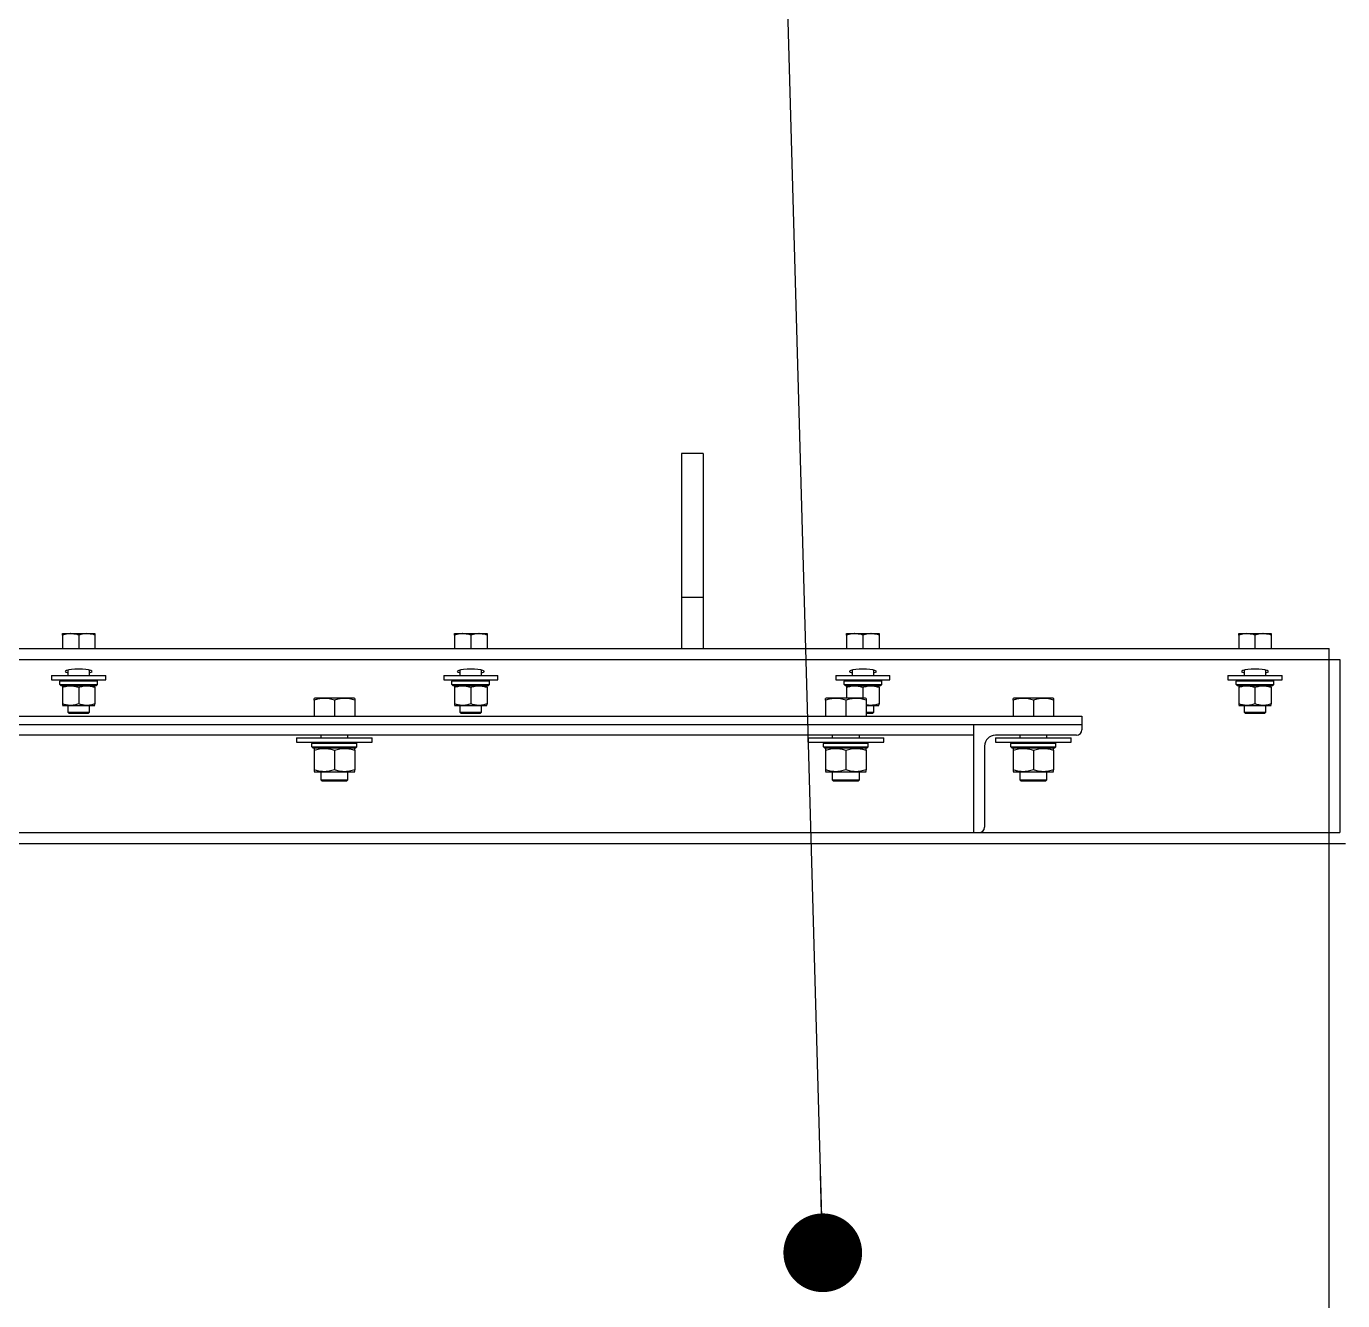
# Model space of a CAD drawing. Header units: millimetres. Extents: x 1293 to 41893, y 1011 to 26911.
# Drawn here: x 23681 to 24196, y 16684 to 17182 of the extents above; entities that cross this region are included whole.
import ezdxf

# ---------------------------------------------------------------- set-up
doc = ezdxf.new("R2010")
doc.units = ezdxf.units.MM
doc.header["$LTSCALE"] = 50
doc.layers.add('CAPA_1', color=7, linetype='Continuous')
doc.dimstyles.new('SLDDIMSTYLE2', dxfattribs={"dimtxt": 0.18, "dimasz": 30.769231, "dimexe": 0, "dimexo": 0.0625, "dimgap": 0, "dimtad": 0, "dimtih": 1, "dimtoh": 1, "dimdec": 0, "dimrnd": 1e-09, "dimzin": 0, "dimdsep": 46, "dimtxsty": 'Standard', "dimblk1": 'DOT', "dimblk2": 'DOT', "dimsah": 1, "dimcen": 0.09, "dimadec": 0, "dimazin": 0, "dimtfac": 30.769231, "dimtdec": 0, "dimtofl": 0, "dimtmove": 0, "dimatfit": 3, "dimldrblk": 'DOT', "dimfxl": 1, "dimfrac": 2, "dimtolj": 1, "dimtzin": 0, "dimarcsym": 0})

# ---------------------------------------------------------------- blocks, each defined once
blk = doc.blocks.new('_Dot')
at = {"color": 0, "linetype": 'ByBlock', "lineweight": -2}
blk.add_line((-0.5, 0), (-1, 0), dxfattribs=at)
at = {"color": 0, "linetype": 'ByBlock', "const_width": 0.5}
blk.add_lwpolyline([(-0.25, 0, 1), (0.25, 0, 1)], format="xyb", close=True, dxfattribs=at)

msp = doc.modelspace()

# ---------------------------------------------------------------- linework, layer by layer
at = {"color": 7, "linetype": 'Continuous', "lineweight": 25}
for p, q in [((23945.4758566, 17015.3283679), (23937.0091899, 17015.3283679)), ((23937.0091899, 17015.3283679), (23937.0091899, 16939.1283679)), ((23945.4758566, 17015.3283679), (23945.4758566, 16939.1283679)), ((23945.4758566, 16959.1283679), (23937.0091899, 16959.1283679)), ((23694.8925232, 16944.9500479), (23707.5925232, 16944.9500479)), ((23694.8925232, 16944.383013), (23694.8925232, 16939.1283679)), ((23701.2425232, 16944.383013), (23701.2425232, 16939.1283679)), ((23707.5925232, 16944.383013), (23707.5925232, 16939.1283679)), ((23848.2258566, 16944.9500479), (23860.9258566, 16944.9500479)), ((23848.2258566, 16944.383013), (23848.2258566, 16939.1283679)), ((23854.5758566, 16944.383013), (23854.5758566, 16939.1283679)), ((23860.9258566, 16944.383013), (23860.9258566, 16939.1283679)), ((24001.5591899, 16944.9500479), (24014.2591899, 16944.9500479)), ((24001.5591899, 16944.383013), (24001.5591899, 16939.1283679)), ((24007.9091899, 16944.383013), (24007.9091899, 16939.1283679)), ((24014.2591899, 16944.383013), (24014.2591899, 16939.1283679)), ((24154.8925232, 16944.9500479), (24167.5925232, 16944.9500479)), ((24154.8925232, 16944.383013), (24154.8925232, 16939.1283679)), ((24161.2425232, 16944.383013), (24161.2425232, 16939.1283679)), ((24167.5925232, 16944.383013), (24167.5925232, 16939.1283679)), ((23212.2425232, 16939.1283679), (24190.2425232, 16939.1283679)), ((24190.2425232, 16518.0450346), (24190.2425232, 16939.1283679)), ((23208.0091899, 16934.8950346), (24194.4758566, 16934.8950346)), ((23697.0091899, 16930.6949272), (23697.0091899, 16928.5450346)), ((23705.4758566, 16928.5450346), (23705.4758566, 16930.6949272)), ((23850.3425232, 16930.6949272), (23850.3425232, 16928.5450346)), ((23858.8091899, 16928.5450346), (23858.8091899, 16930.6949272)), ((24003.6758566, 16930.6949272), (24003.6758566, 16928.5450346)), ((24012.1425232, 16928.5450346), (24012.1425232, 16930.6949272)), ((24157.0091899, 16930.6949272), (24157.0091899, 16928.5450346)), ((24165.4758566, 16928.5450346), (24165.4758566, 16930.6949272)), ((24194.4758566, 16934.8950346), (24194.4758566, 16867.1617012)), ((23690.6591899, 16928.5450346), (23690.6591899, 16926.8517012)), ((23690.6591899, 16928.5450346), (23711.8258566, 16928.5450346)), ((23690.6591899, 16926.8517012), (23711.8258566, 16926.8517012)), ((23693.8765232, 16926.3225346), (23694.4056899, 16926.8517012)), ((23708.6085232, 16926.3225346), (23693.8765232, 16926.3225346)), ((23693.8765232, 16925.1287346), (23693.8765232, 16926.3225346)), ((23708.6085232, 16926.3225346), (23708.0793566, 16926.8517012)), ((23708.6085232, 16925.1287346), (23708.6085232, 16926.3225346)), ((23711.8258566, 16926.8517012), (23711.8258566, 16928.5450346)), ((23843.9925232, 16928.5450346), (23843.9925232, 16926.8517012)), ((23843.9925232, 16928.5450346), (23865.1591899, 16928.5450346)), ((23843.9925232, 16926.8517012), (23865.1591899, 16926.8517012)), ((23847.2098566, 16926.3225346), (23847.7390232, 16926.8517012)), ((23861.9418566, 16926.3225346), (23847.2098566, 16926.3225346)), ((23847.2098566, 16925.1287346), (23847.2098566, 16926.3225346)), ((23861.9418566, 16926.3225346), (23861.4126899, 16926.8517012)), ((23861.9418566, 16925.1287346), (23861.9418566, 16926.3225346)), ((23865.1591899, 16926.8517012), (23865.1591899, 16928.5450346)), ((23997.3258566, 16928.5450346), (23997.3258566, 16926.8517012)), ((23997.3258566, 16928.5450346), (24018.4925232, 16928.5450346)), ((23997.3258566, 16926.8517012), (24018.4925232, 16926.8517012)), ((24000.5431899, 16926.3225346), (24001.0723566, 16926.8517012)), ((24015.2751899, 16926.3225346), (24000.5431899, 16926.3225346)), ((24000.5431899, 16925.1287346), (24000.5431899, 16926.3225346)), ((24015.2751899, 16926.3225346), (24014.7460232, 16926.8517012)), ((24015.2751899, 16925.1287346), (24015.2751899, 16926.3225346)), ((24018.4925232, 16926.8517012), (24018.4925232, 16928.5450346)), ((24150.6591899, 16928.5450346), (24150.6591899, 16926.8517012)), ((24150.6591899, 16928.5450346), (24171.8258566, 16928.5450346)), ((24150.6591899, 16926.8517012), (24171.8258566, 16926.8517012)), ((24153.8765232, 16926.3225346), (24154.4056899, 16926.8517012)), ((24168.6085232, 16926.3225346), (24153.8765232, 16926.3225346)), ((24153.8765232, 16925.1287346), (24153.8765232, 16926.3225346)), ((24168.6085232, 16926.3225346), (24168.0793566, 16926.8517012)), ((24168.6085232, 16925.1287346), (24168.6085232, 16926.3225346)), ((24171.8258566, 16926.8517012), (24171.8258566, 16928.5450346)), ((23694.4056899, 16924.5995679), (23693.8765232, 16925.1287346)), ((23693.8765232, 16925.1287346), (23708.6085232, 16925.1287346)), ((23708.0793566, 16924.5995679), (23694.4056899, 16924.5995679)), ((23694.9398446, 16924.5995679), (23694.8925232, 16924.5722469)), ((23694.8925232, 16924.0050257), (23694.8925232, 16917.4725101)), ((23701.2425232, 16924.005212), (23701.2425232, 16917.4723238)), ((23707.5925232, 16924.5722469), (23707.5452019, 16924.5995679)), ((23707.5925232, 16924.0050257), (23707.5925232, 16917.4725101)), ((23708.0793566, 16924.5995679), (23708.6085232, 16925.1287346)), ((23847.7390232, 16924.5995679), (23847.2098566, 16925.1287346)), ((23847.2098566, 16925.1287346), (23861.9418566, 16925.1287346)), ((23861.4126899, 16924.5995679), (23847.7390232, 16924.5995679)), ((23848.2731779, 16924.5995679), (23848.2258566, 16924.5722469)), ((23848.2258566, 16924.0050257), (23848.2258566, 16917.4725101)), ((23854.5758566, 16924.005212), (23854.5758566, 16917.4723238)), ((23860.9258566, 16924.5722469), (23860.8785352, 16924.5995679)), ((23860.9258566, 16924.0050257), (23860.9258566, 16917.4725101)), ((23861.4126899, 16924.5995679), (23861.9418566, 16925.1287346)), ((24001.0723566, 16924.5995679), (24000.5431899, 16925.1287346)), ((24000.5431899, 16925.1287346), (24015.2751899, 16925.1287346)), ((24014.7460232, 16924.5995679), (24001.0723566, 16924.5995679)), ((24001.6065112, 16924.5995679), (24001.5591899, 16924.5722469)), ((24001.5591899, 16924.0050257), (24001.5591899, 16919.7820346)), ((24007.9091899, 16924.005212), (24007.9091899, 16919.7820346)), ((24014.2591899, 16924.5722469), (24014.2118686, 16924.5995679)), ((24014.2591899, 16924.0050257), (24014.2591899, 16917.4725101)), ((24014.7460232, 16924.5995679), (24015.2751899, 16925.1287346)), ((24154.4056899, 16924.5995679), (24153.8765232, 16925.1287346)), ((24153.8765232, 16925.1287346), (24168.6085232, 16925.1287346)), ((24168.0793566, 16924.5995679), (24154.4056899, 16924.5995679)), ((24154.9398446, 16924.5995679), (24154.8925232, 16924.5722469)), ((24154.8925232, 16924.0050257), (24154.8925232, 16917.4725101)), ((24161.2425232, 16924.005212), (24161.2425232, 16917.4723238)), ((24167.5925232, 16924.5722469), (24167.5452019, 16924.5995679)), ((24167.5925232, 16924.0050257), (24167.5925232, 16917.4725101)), ((24168.0793566, 16924.5995679), (24168.6085232, 16925.1287346)), ((23694.8925232, 16916.9052889), (23694.9398446, 16916.8779679)), ((23694.9398446, 16916.8779679), (23707.5452019, 16916.8779679)), ((23697.0091899, 16916.8779679), (23697.0091899, 16914.2583812)), ((23705.4758566, 16914.2583812), (23705.4758566, 16916.8779679)), ((23793.5502877, 16919.7820346), (23793.3050232, 16919.6404311)), ((23793.3050232, 16918.9314822), (23793.3050232, 16912.6700346)), ((23808.9347587, 16919.7820346), (23793.5502877, 16919.7820346)), ((23801.2425232, 16918.9314822), (23801.2425232, 16912.6700346)), ((23809.1800232, 16919.6404311), (23808.9347587, 16919.7820346)), ((23809.1800232, 16918.9314822), (23809.1800232, 16912.6700346)), ((23848.2258566, 16916.9052889), (23848.2731779, 16916.8779679)), ((23848.2731779, 16916.8779679), (23860.8785352, 16916.8779679)), ((23850.3425232, 16916.8779679), (23850.3425232, 16914.2583812)), ((23858.8091899, 16914.2583812), (23858.8091899, 16916.8779679)), ((23993.5502877, 16919.7820346), (23993.3050232, 16919.6404311)), ((23993.3050232, 16918.9314822), (23993.3050232, 16912.6700346)), ((24008.9347587, 16919.7820346), (23993.5502877, 16919.7820346)), ((24001.2425232, 16918.9314822), (24001.2425232, 16912.6700346)), ((24009.1800232, 16919.6404311), (24008.9347587, 16919.7820346)), ((24009.1800232, 16918.9314822), (24009.1800232, 16912.6700346)), ((24009.1800232, 16916.8779679), (24014.2118686, 16916.8779679)), ((24012.1425232, 16914.2583812), (24012.1425232, 16916.8779679)), ((24066.883621, 16919.7820346), (24066.6383566, 16919.6404311)), ((24066.6383566, 16918.9314822), (24066.6383566, 16912.6700346)), ((24082.2680921, 16919.7820346), (24066.883621, 16919.7820346)), ((24074.5758566, 16918.9314822), (24074.5758566, 16912.6700346)), ((24082.5133566, 16919.6404311), (24082.2680921, 16919.7820346)), ((24082.5133566, 16918.9314822), (24082.5133566, 16912.6700346)), ((24154.8925232, 16916.9052889), (24154.9398446, 16916.8779679)), ((24154.9398446, 16916.8779679), (24167.5452019, 16916.8779679)), ((24157.0091899, 16916.8779679), (24157.0091899, 16914.2583812)), ((24165.4758566, 16914.2583812), (24165.4758566, 16916.8779679)), ((23308.9091899, 16912.6700346), (24093.5758566, 16912.6700346)), ((23697.0091899, 16914.2583812), (23697.5383566, 16913.7292146)), ((23697.0091899, 16914.2583812), (23705.4758566, 16914.2583812)), ((23704.9466899, 16913.7292146), (23697.5383566, 16913.7292146)), ((23704.9466899, 16913.7292146), (23705.4758566, 16914.2583812)), ((23850.3425232, 16914.2583812), (23850.8716899, 16913.7292146)), ((23850.3425232, 16914.2583812), (23858.8091899, 16914.2583812)), ((23858.2800232, 16913.7292146), (23850.8716899, 16913.7292146)), ((23858.2800232, 16913.7292146), (23858.8091899, 16914.2583812)), ((24009.1800232, 16914.2583812), (24012.1425232, 16914.2583812)), ((24011.6133566, 16913.7292146), (24009.1800232, 16913.7292146)), ((24011.6133566, 16913.7292146), (24012.1425232, 16914.2583812)), ((24093.5758566, 16912.6700346), (24093.5758566, 16907.3749812)), ((24157.0091899, 16914.2583812), (24157.5383566, 16913.7292146)), ((24157.0091899, 16914.2583812), (24165.4758566, 16914.2583812)), ((24164.9466899, 16913.7292146), (24157.5383566, 16913.7292146)), ((24164.9466899, 16913.7292146), (24165.4758566, 16914.2583812)), ((23308.9091899, 16909.4950346), (24093.5758566, 16909.4950346)), ((24051.2425232, 16905.2617012), (23351.2425232, 16905.2617012)), ((23795.9508566, 16905.2617012), (23795.9508566, 16904.2033679)), ((23806.5341899, 16904.2033679), (23806.5341899, 16905.2617012)), ((23995.9508566, 16905.2617012), (23995.9508566, 16904.2033679)), ((24006.5341899, 16904.2033679), (24006.5341899, 16905.2617012)), ((24051.2425232, 16867.1617012), (24051.2425232, 16909.4950346)), ((24091.4625766, 16905.2617012), (24059.7091899, 16905.2617012)), ((24069.2841899, 16905.2617012), (24069.2841899, 16904.2033679)), ((24079.8675232, 16904.2033679), (24079.8675232, 16905.2617012)), ((23786.4258566, 16904.2033679), (23786.4258566, 16902.5100346)), ((23786.4258566, 16904.2033679), (23816.0591899, 16904.2033679)), ((23786.4258566, 16902.5100346), (23816.0591899, 16902.5100346)), ((23792.4498566, 16901.9808679), (23792.9790232, 16902.5100346)), ((23810.0351899, 16901.9808679), (23792.4498566, 16901.9808679)), ((23792.4498566, 16900.7058679), (23792.4498566, 16901.9808679)), ((23792.4498566, 16900.7058679), (23810.0351899, 16900.7058679)), ((23792.9790232, 16900.1767012), (23792.4498566, 16900.7058679)), ((23809.5060232, 16900.1767012), (23792.9790232, 16900.1767012)), ((23793.4327779, 16900.1767012), (23793.3050232, 16900.1029421)), ((23809.1800232, 16900.1029421), (23809.0522686, 16900.1767012)), ((23810.0351899, 16901.9808679), (23809.5060232, 16902.5100346)), ((23809.5060232, 16900.1767012), (23810.0351899, 16900.7058679)), ((23810.0351899, 16900.7058679), (23810.0351899, 16901.9808679)), ((23816.0591899, 16902.5100346), (23816.0591899, 16904.2033679)), ((23986.4258566, 16904.2033679), (23986.4258566, 16902.5100346)), ((23986.4258566, 16904.2033679), (24016.0591899, 16904.2033679)), ((23986.4258566, 16902.5100346), (24016.0591899, 16902.5100346)), ((23992.4498566, 16901.9808679), (23992.9790232, 16902.5100346)), ((24010.0351899, 16901.9808679), (23992.4498566, 16901.9808679)), ((23992.4498566, 16900.7058679), (23992.4498566, 16901.9808679)), ((23992.4498566, 16900.7058679), (24010.0351899, 16900.7058679)), ((23992.9790232, 16900.1767012), (23992.4498566, 16900.7058679)), ((24009.5060232, 16900.1767012), (23992.9790232, 16900.1767012)), ((23993.4327779, 16900.1767012), (23993.3050232, 16900.1029421)), ((24009.1800232, 16900.1029421), (24009.0522686, 16900.1767012)), ((24010.0351899, 16901.9808679), (24009.5060232, 16902.5100346)), ((24009.5060232, 16900.1767012), (24010.0351899, 16900.7058679)), ((24010.0351899, 16900.7058679), (24010.0351899, 16901.9808679)), ((24016.0591899, 16902.5100346), (24016.0591899, 16904.2033679)), ((24055.4758566, 16901.0283679), (24055.4758566, 16869.2749812)), ((24059.7591899, 16904.2033679), (24059.7591899, 16902.5100346)), ((24059.7591899, 16904.2033679), (24089.3925232, 16904.2033679)), ((24059.7591899, 16902.5100346), (24089.3925232, 16902.5100346)), ((24065.7831899, 16901.9808679), (24066.3123566, 16902.5100346)), ((24083.3685232, 16901.9808679), (24065.7831899, 16901.9808679)), ((24065.7831899, 16900.7058679), (24065.7831899, 16901.9808679)), ((24066.3123566, 16900.1767012), (24065.7831899, 16900.7058679)), ((24065.7831899, 16900.7058679), (24083.3685232, 16900.7058679)), ((24082.8393566, 16900.1767012), (24066.3123566, 16900.1767012)), ((24066.7661112, 16900.1767012), (24066.6383566, 16900.1029421)), ((24082.5133566, 16900.1029421), (24082.3856019, 16900.1767012)), ((24083.3685232, 16901.9808679), (24082.8393566, 16902.5100346)), ((24082.8393566, 16900.1767012), (24083.3685232, 16900.7058679)), ((24083.3685232, 16900.7058679), (24083.3685232, 16901.9808679)), ((24089.3925232, 16902.5100346), (24089.3925232, 16904.2033679)), ((23793.3050232, 16899.3951357), (23793.3050232, 16891.6978501)), ((23801.2425232, 16899.3917043), (23801.2425232, 16891.7012816)), ((23809.1800232, 16899.3951357), (23809.1800232, 16891.6978501)), ((23993.3050232, 16899.3951357), (23993.3050232, 16891.6978501)), ((24001.2425232, 16899.3917043), (24001.2425232, 16891.7012816)), ((24009.1800232, 16899.3951357), (24009.1800232, 16891.6978501)), ((24066.6383566, 16899.3951357), (24066.6383566, 16891.6978501)), ((24074.5758566, 16899.3917043), (24074.5758566, 16891.7012816)), ((24082.5133566, 16899.3951357), (24082.5133566, 16891.6978501)), ((23793.3050232, 16890.9900438), (23793.4327779, 16890.9162846)), ((23793.4327779, 16890.9162846), (23809.0522686, 16890.9162846)), ((23795.9508566, 16890.9162846), (23795.9508566, 16887.7992012)), ((23806.5341899, 16887.7992012), (23806.5341899, 16890.9162846)), ((23809.0522686, 16890.9162846), (23809.1800232, 16890.9900438)), ((23993.3050232, 16890.9900438), (23993.4327779, 16890.9162846)), ((23993.4327779, 16890.9162846), (24009.0522686, 16890.9162846)), ((23995.9508566, 16890.9162846), (23995.9508566, 16887.7992012)), ((24006.5341899, 16887.7992012), (24006.5341899, 16890.9162846)), ((24009.0522686, 16890.9162846), (24009.1800232, 16890.9900438)), ((24066.6383566, 16890.9900438), (24066.7661112, 16890.9162846)), ((24066.7661112, 16890.9162846), (24082.3856019, 16890.9162846)), ((24069.2841899, 16890.9162846), (24069.2841899, 16887.7992012)), ((24079.8675232, 16887.7992012), (24079.8675232, 16890.9162846)), ((24082.3856019, 16890.9162846), (24082.5133566, 16890.9900438)), ((23795.9508566, 16887.7992012), (23796.4800232, 16887.2700346)), ((23795.9508566, 16887.7992012), (23806.5341899, 16887.7992012)), ((23806.0050232, 16887.2700346), (23796.4800232, 16887.2700346)), ((23806.0050232, 16887.2700346), (23806.5341899, 16887.7992012)), ((23995.9508566, 16887.7992012), (23996.4800232, 16887.2700346)), ((23995.9508566, 16887.7992012), (24006.5341899, 16887.7992012)), ((24006.0050232, 16887.2700346), (23996.4800232, 16887.2700346)), ((24006.0050232, 16887.2700346), (24006.5341899, 16887.7992012)), ((24069.2841899, 16887.7992012), (24069.8133566, 16887.2700346)), ((24069.2841899, 16887.7992012), (24079.8675232, 16887.7992012)), ((24079.3383566, 16887.2700346), (24069.8133566, 16887.2700346)), ((24079.3383566, 16887.2700346), (24079.8675232, 16887.7992012)), ((23208.0091899, 16867.1617012), (24194.4758566, 16867.1617012)), ((23205.8925232, 16862.9283679), (24196.5925232, 16862.9283679))]:
    msp.add_line(p, q, dxfattribs=at)
for centre, radius, start, end in [((24059.7091899, 16901.0283679), 4.2333333, 90, 180), ((24091.4625766, 16907.3749812), 2.11328, 270, 0), ((24053.3625766, 16869.2749812), 2.11328, 270, 0)]:
    msp.add_arc(centre, radius, start, end, dxfattribs=at)
for centre, start_param, end_param in [((23701.2425232, 16930.1657219), 1.5707963268, 3.7850937624), ((23701.2425232, 16930.1657219), 5.6396841984, 7.853981634), ((23854.5758566, 16930.1657219), 1.5707963268, 3.7850937624), ((23854.5758566, 16930.1657219), 5.6396841984, 7.853981634), ((24007.9091899, 16930.1657219), 1.5707963268, 3.7850937624), ((24007.9091899, 16930.1657219), 5.6396841984, 7.853981634), ((24161.2425232, 16930.1657219), 1.5707963268, 3.7850937624), ((24161.2425232, 16930.1657219), 5.6396841984, 7.853981634)]:
    msp.add_ellipse(centre, major_axis=(5.2916667, 0), ratio=0.166678825, start_param=start_param, end_param=end_param, dxfattribs=at)
for points, knots in [([(23698.0222604, 16944.9500479), (23697.666985, 16944.9353383), (23696.6070697, 16944.8914541), (23695.5771932, 16944.5860488), (23694.8925232, 16944.383013)], [0, 0, 0, 0, 0.3351922062, 1, 1, 1, 1]), ([(23694.8925232, 16944.383013), (23694.8925232, 16944.4991702), (23694.8925232, 16944.8221924), (23694.8925232, 16944.9001338), (23694.8925232, 16944.9500479)], [0, 0, 0, 0, 0.3595950484, 1, 1, 1, 1]), ([(23701.2425232, 16944.383013), (23701.0446374, 16944.4472348), (23700.0257204, 16944.7779137), (23698.9663854, 16944.8732373), (23698.112786, 16944.9500479)], [0, 0, 0, 0, 0.1942119601, 1, 1, 1, 1]), ([(23704.3722604, 16944.9500479), (23704.016985, 16944.9353383), (23702.9570697, 16944.8914541), (23701.9271932, 16944.5860488), (23701.2425232, 16944.383013)], [0, 0, 0, 0, 0.3351922062, 1, 1, 1, 1]), ([(23707.5925232, 16944.383013), (23707.3946374, 16944.4472348), (23706.3757204, 16944.7779137), (23705.3163854, 16944.8732373), (23704.462786, 16944.9500479)], [0, 0, 0, 0, 0.1942119601, 1, 1, 1, 1]), ([(23707.5925232, 16944.9500479), (23707.5925232, 16944.9176526), (23707.5925232, 16944.8540725), (23707.5925232, 16944.5380271), (23707.5925232, 16944.383013)], [0, 0, 0, 0, 0.5095195514, 1, 1, 1, 1]), ([(23851.3555937, 16944.9500479), (23851.0003184, 16944.9353383), (23849.940403, 16944.8914541), (23848.9105265, 16944.5860488), (23848.2258566, 16944.383013)], [0, 0, 0, 0, 0.3351922062, 1, 1, 1, 1]), ([(23848.2258566, 16944.383013), (23848.2258566, 16944.4991702), (23848.2258566, 16944.8221924), (23848.2258566, 16944.9001338), (23848.2258566, 16944.9500479)], [0, 0, 0, 0, 0.3595950484, 1, 1, 1, 1]), ([(23854.5758566, 16944.383013), (23854.3779707, 16944.4472348), (23853.3590537, 16944.7779137), (23852.2997188, 16944.8732373), (23851.4461194, 16944.9500479)], [0, 0, 0, 0, 0.1942119601, 1, 1, 1, 1]), ([(23857.7055937, 16944.9500479), (23857.3503184, 16944.9353383), (23856.290403, 16944.8914541), (23855.2605265, 16944.5860488), (23854.5758566, 16944.383013)], [0, 0, 0, 0, 0.3351922062, 1, 1, 1, 1]), ([(23860.9258566, 16944.383013), (23860.7279707, 16944.4472348), (23859.7090537, 16944.7779137), (23858.6497188, 16944.8732373), (23857.7961194, 16944.9500479)], [0, 0, 0, 0, 0.19421196006, 1, 1, 1, 1]), ([(23860.9258566, 16944.9500479), (23860.9258566, 16944.9176526), (23860.9258566, 16944.8540725), (23860.9258566, 16944.5380271), (23860.9258566, 16944.383013)], [0, 0, 0, 0, 0.5095195514, 1, 1, 1, 1]), ([(24004.6889271, 16944.9500479), (24004.3336517, 16944.9353383), (24003.2737363, 16944.8914541), (24002.2438598, 16944.5860488), (24001.5591899, 16944.383013)], [0, 0, 0, 0, 0.3351922062, 1, 1, 1, 1]), ([(24001.5591899, 16944.383013), (24001.5591899, 16944.4991702), (24001.5591899, 16944.8221924), (24001.5591899, 16944.9001338), (24001.5591899, 16944.9500479)], [0, 0, 0, 0, 0.3595950484, 1, 1, 1, 1]), ([(24007.9091899, 16944.383013), (24007.711304, 16944.4472348), (24006.692387, 16944.7779137), (24005.6330521, 16944.8732373), (24004.7794527, 16944.9500479)], [0, 0, 0, 0, 0.1942119601, 1, 1, 1, 1]), ([(24011.0389271, 16944.9500479), (24010.6836517, 16944.9353383), (24009.6237363, 16944.8914541), (24008.5938598, 16944.5860488), (24007.9091899, 16944.383013)], [0, 0, 0, 0, 0.3351922062, 1, 1, 1, 1]), ([(24014.2591899, 16944.383013), (24014.061304, 16944.4472348), (24013.042387, 16944.7779137), (24011.9830521, 16944.8732373), (24011.1294527, 16944.9500479)], [0, 0, 0, 0, 0.1942119601, 1, 1, 1, 1]), ([(24014.2591899, 16944.9500479), (24014.2591899, 16944.9176526), (24014.2591899, 16944.8540725), (24014.2591899, 16944.5380271), (24014.2591899, 16944.383013)], [0, 0, 0, 0, 0.5095195514, 1, 1, 1, 1]), ([(24158.0222604, 16944.9500479), (24157.666985, 16944.9353383), (24156.6070697, 16944.8914541), (24155.5771932, 16944.5860488), (24154.8925232, 16944.383013)], [0, 0, 0, 0, 0.3351922062, 1, 1, 1, 1]), ([(24154.8925232, 16944.383013), (24154.8925232, 16944.4991702), (24154.8925232, 16944.8221924), (24154.8925232, 16944.9001338), (24154.8925232, 16944.9500479)], [0, 0, 0, 0, 0.3595950484, 1, 1, 1, 1]), ([(24161.2425232, 16944.383013), (24161.0446374, 16944.4472348), (24160.0257204, 16944.7779137), (24158.9663854, 16944.8732373), (24158.112786, 16944.9500479)], [0, 0, 0, 0, 0.1942119601, 1, 1, 1, 1]), ([(24164.3722604, 16944.9500479), (24164.016985, 16944.9353383), (24162.9570697, 16944.8914541), (24161.9271932, 16944.5860488), (24161.2425232, 16944.383013)], [0, 0, 0, 0, 0.3351922062, 1, 1, 1, 1]), ([(24167.5925232, 16944.383013), (24167.3946374, 16944.4472348), (24166.3757204, 16944.7779137), (24165.3163854, 16944.8732373), (24164.462786, 16944.9500479)], [0, 0, 0, 0, 0.1942119601, 1, 1, 1, 1]), ([(24167.5925232, 16944.9500479), (24167.5925232, 16944.9176526), (24167.5925232, 16944.8540725), (24167.5925232, 16944.5380271), (24167.5925232, 16944.383013)], [0, 0, 0, 0, 0.5095195514, 1, 1, 1, 1]), ([(23694.8925232, 16924.0050257), (23695.4436828, 16924.1688502), (23696.5579535, 16924.5000517), (23698.2088456, 16924.6212342), (23699.7869383, 16924.443449), (23700.7543735, 16924.1521806), (23701.2425232, 16924.005212)], [0, 0, 0, 0, 0.26461767181, 0.53497333471, 0.76535622726, 1, 1, 1, 1]), ([(23694.8925232, 16924.5335246), (23694.8925232, 16924.5416902), (23694.8925232, 16924.5679205), (23694.8925232, 16924.3343393), (23694.8925232, 16924.0873356), (23694.8925232, 16924.0050257)], [0, 0, 0, 0, 0.2315942222, 0.7439414361, 1, 1, 1, 1]), ([(23701.2425232, 16924.005212), (23701.7936645, 16924.1690045), (23702.9078994, 16924.5001416), (23704.5587729, 16924.6212251), (23706.1368823, 16924.4433486), (23707.1043549, 16924.1520231), (23707.5925232, 16924.0050257)], [0, 0, 0, 0, 0.2646061211, 0.5349506065, 0.7653448938, 1, 1, 1, 1]), ([(23707.5925232, 16924.0050257), (23707.5925232, 16924.0873397), (23707.5925232, 16924.3302314), (23707.5925232, 16924.5651689), (23707.5925232, 16924.5397434), (23707.5925232, 16924.5313884)], [0, 0, 0, 0, 0.2560436476, 0.755532585, 1, 1, 1, 1]), ([(23848.2258566, 16924.0050257), (23848.7770162, 16924.1688502), (23849.8912868, 16924.5000517), (23851.5421789, 16924.6212342), (23853.1202717, 16924.443449), (23854.0877068, 16924.1521806), (23854.5758566, 16924.005212)], [0, 0, 0, 0, 0.2646176718, 0.5349733347, 0.7653562273, 1, 1, 1, 1]), ([(23848.2258566, 16924.5335246), (23848.2258566, 16924.5416902), (23848.2258566, 16924.5679205), (23848.2258566, 16924.3343393), (23848.2258566, 16924.0873356), (23848.2258566, 16924.0050257)], [0, 0, 0, 0, 0.2315942222, 0.7439414361, 1, 1, 1, 1]), ([(23854.5758566, 16924.005212), (23855.1269978, 16924.1690045), (23856.2412327, 16924.5001416), (23857.8921062, 16924.6212251), (23859.4702157, 16924.4433486), (23860.4376882, 16924.1520231), (23860.9258566, 16924.0050257)], [0, 0, 0, 0, 0.2646061211, 0.5349506065, 0.7653448938, 1, 1, 1, 1]), ([(23860.9258566, 16924.0050257), (23860.9258566, 16924.0873397), (23860.9258566, 16924.3302314), (23860.9258566, 16924.5651689), (23860.9258566, 16924.5397434), (23860.9258566, 16924.5313884)], [0, 0, 0, 0, 0.2560436476, 0.755532585, 1, 1, 1, 1]), ([(24001.5591899, 16924.0050257), (24002.1103495, 16924.1688502), (24003.2246201, 16924.5000517), (24004.8755122, 16924.6212342), (24006.453605, 16924.443449), (24007.4210402, 16924.1521806), (24007.9091899, 16924.005212)], [0, 0, 0, 0, 0.2646176718, 0.5349733347, 0.7653562273, 1, 1, 1, 1]), ([(24001.5591899, 16924.5335246), (24001.5591899, 16924.5416902), (24001.5591899, 16924.5679205), (24001.5591899, 16924.3343393), (24001.5591899, 16924.0873356), (24001.5591899, 16924.0050257)], [0, 0, 0, 0, 0.2315942222, 0.7439414361, 1, 1, 1, 1]), ([(24007.9091899, 16924.005212), (24008.4603312, 16924.1690045), (24009.574566, 16924.5001416), (24011.2254395, 16924.6212251), (24012.803549, 16924.4433486), (24013.7710216, 16924.1520231), (24014.2591899, 16924.0050257)], [0, 0, 0, 0, 0.2646061211, 0.5349506065, 0.7653448938, 1, 1, 1, 1]), ([(24014.2591899, 16924.0050257), (24014.2591899, 16924.0873397), (24014.2591899, 16924.3302314), (24014.2591899, 16924.5651689), (24014.2591899, 16924.5397434), (24014.2591899, 16924.5313884)], [0, 0, 0, 0, 0.2560436476, 0.755532585, 1, 1, 1, 1]), ([(24154.8925232, 16924.0050257), (24155.4436828, 16924.1688502), (24156.5579535, 16924.5000517), (24158.2088456, 16924.6212342), (24159.7869383, 16924.443449), (24160.7543735, 16924.1521806), (24161.2425232, 16924.005212)], [0, 0, 0, 0, 0.2646176718, 0.5349733347, 0.7653562273, 1, 1, 1, 1]), ([(24154.8925232, 16924.5335246), (24154.8925232, 16924.5416902), (24154.8925232, 16924.5679205), (24154.8925232, 16924.3343393), (24154.8925232, 16924.0873356), (24154.8925232, 16924.0050257)], [0, 0, 0, 0, 0.2315942222, 0.7439414361, 1, 1, 1, 1]), ([(24161.2425232, 16924.005212), (24161.7936645, 16924.1690045), (24162.9078994, 16924.5001416), (24164.5587729, 16924.6212251), (24166.1368823, 16924.4433486), (24167.1043549, 16924.1520231), (24167.5925232, 16924.0050257)], [0, 0, 0, 0, 0.2646061211, 0.5349506065, 0.7653448938, 1, 1, 1, 1]), ([(24167.5925232, 16924.0050257), (24167.5925232, 16924.0873397), (24167.5925232, 16924.3302314), (24167.5925232, 16924.5651689), (24167.5925232, 16924.5397434), (24167.5925232, 16924.5313884)], [0, 0, 0, 0, 0.2560436476, 0.755532585, 1, 1, 1, 1]), ([(23701.2425232, 16917.4723238), (23700.6913819, 16917.3085313), (23699.5771471, 16916.9773942), (23697.9262736, 16916.8563107), (23696.3481641, 16917.0341872), (23695.3806915, 16917.3255128), (23694.8925232, 16917.4725101)], [0, 0, 0, 0, 0.2646061211, 0.5349506065, 0.7653448938, 1, 1, 1, 1]), ([(23694.8925232, 16917.4725101), (23694.8925232, 16917.3901962), (23694.8925232, 16917.1473045), (23694.8925232, 16916.9123669), (23694.8925232, 16916.9377925), (23694.8925232, 16916.9461474)], [0, 0, 0, 0, 0.2560436476, 0.755532585, 1, 1, 1, 1]), ([(23707.5925232, 16917.4725101), (23707.0413636, 16917.3086856), (23705.927093, 16916.9774842), (23704.2762009, 16916.8563016), (23702.6981081, 16917.0340868), (23701.7306729, 16917.3253552), (23701.2425232, 16917.4723238)], [0, 0, 0, 0, 0.2646176718, 0.5349733347, 0.7653562273, 1, 1, 1, 1]), ([(23707.5925232, 16916.9440113), (23707.5925232, 16916.9358456), (23707.5925232, 16916.9096153), (23707.5925232, 16917.1431966), (23707.5925232, 16917.3902002), (23707.5925232, 16917.4725101)], [0, 0, 0, 0, 0.23159422222, 0.74394143611, 1, 1, 1, 1]), ([(23801.2425232, 16918.9314822), (23800.5535975, 16919.1362505), (23799.1608065, 16919.5502277), (23797.0972152, 16919.7016642), (23795.1245743, 16919.4793707), (23793.9152341, 16919.1152239), (23793.3050232, 16918.9314822)], [0, 0, 0, 0, 0.2646074189, 0.5349529001, 0.765345785, 1, 1, 1, 1]), ([(23793.3050232, 16918.9314822), (23793.3050232, 16919.0361156), (23793.3050232, 16919.3410103), (23793.3050232, 16919.6330079), (23793.3050232, 16919.6002004), (23793.3050232, 16919.58954)], [0, 0, 0, 0, 0.26074327434, 0.7597883742, 1, 1, 1, 1]), ([(23809.1800232, 16918.9314822), (23808.4910975, 16919.1362505), (23807.0983065, 16919.5502277), (23805.0347152, 16919.7016642), (23803.0620743, 16919.4793707), (23801.8527341, 16919.1152239), (23801.2425232, 16918.9314822)], [0, 0, 0, 0, 0.2646074189, 0.5349529001, 0.765345785, 1, 1, 1, 1]), ([(23809.1800232, 16919.5922471), (23809.1800232, 16919.6026434), (23809.1800232, 16919.636445), (23809.1800232, 16919.3461346), (23809.1800232, 16919.0361101), (23809.1800232, 16918.9314822)], [0, 0, 0, 0, 0.2273687382, 0.7392501741, 1, 1, 1, 1]), ([(23854.5758566, 16917.4723238), (23854.0247153, 16917.3085313), (23852.9104804, 16916.9773942), (23851.2596069, 16916.8563107), (23849.6814974, 16917.0341872), (23848.7140249, 16917.3255128), (23848.2258566, 16917.4725101)], [0, 0, 0, 0, 0.2646061211, 0.5349506065, 0.7653448938, 1, 1, 1, 1]), ([(23848.2258566, 16917.4725101), (23848.2258566, 16917.3901962), (23848.2258566, 16917.1473045), (23848.2258566, 16916.9123669), (23848.2258566, 16916.9377925), (23848.2258566, 16916.9461474)], [0, 0, 0, 0, 0.2560436476, 0.755532585, 1, 1, 1, 1]), ([(23860.9258566, 16917.4725101), (23860.3746969, 16917.3086856), (23859.2604263, 16916.9774842), (23857.6095342, 16916.8563016), (23856.0314415, 16917.0340868), (23855.0640063, 16917.3253552), (23854.5758566, 16917.4723238)], [0, 0, 0, 0, 0.2646176718, 0.5349733347, 0.7653562273, 1, 1, 1, 1]), ([(23860.9258566, 16916.9440113), (23860.9258566, 16916.9358456), (23860.9258566, 16916.9096153), (23860.9258566, 16917.1431966), (23860.9258566, 16917.3902002), (23860.9258566, 16917.4725101)], [0, 0, 0, 0, 0.23159422222, 0.74394143611, 1, 1, 1, 1]), ([(24001.2425232, 16918.9314822), (24000.5535975, 16919.1362505), (23999.1608065, 16919.5502277), (23997.0972152, 16919.7016642), (23995.1245743, 16919.4793707), (23993.9152341, 16919.1152239), (23993.3050232, 16918.9314822)], [0, 0, 0, 0, 0.26460741893, 0.53495290009, 0.765345785, 1, 1, 1, 1]), ([(23993.3050232, 16918.9314822), (23993.3050232, 16919.0361156), (23993.3050232, 16919.3410103), (23993.3050232, 16919.6330079), (23993.3050232, 16919.6002004), (23993.3050232, 16919.58954)], [0, 0, 0, 0, 0.26074327434, 0.7597883742, 1, 1, 1, 1]), ([(24009.1800232, 16918.9314822), (24008.4910975, 16919.1362505), (24007.0983065, 16919.5502277), (24005.0347152, 16919.7016642), (24003.0620743, 16919.4793707), (24001.8527341, 16919.1152239), (24001.2425232, 16918.9314822)], [0, 0, 0, 0, 0.2646074189, 0.5349529001, 0.765345785, 1, 1, 1, 1]), ([(24009.1800232, 16919.5922471), (24009.1800232, 16919.6026434), (24009.1800232, 16919.636445), (24009.1800232, 16919.3461346), (24009.1800232, 16919.0361101), (24009.1800232, 16918.9314822)], [0, 0, 0, 0, 0.2273687382, 0.7392501741, 1, 1, 1, 1]), ([(24014.2591899, 16917.4725101), (24013.7078526, 16917.3076434), (24012.5932228, 16916.9743351), (24010.9449334, 16916.86842), (24009.7952724, 16916.9607198), (24009.247059, 16917.1124767), (24009.1800232, 16917.1310335)], [0, 0, 0, 0, 0.3318288589, 0.6708531217, 0.9597517875, 1, 1, 1, 1]), ([(24014.2591899, 16916.9440113), (24014.2591899, 16916.9358456), (24014.2591899, 16916.9096153), (24014.2591899, 16917.1431966), (24014.2591899, 16917.3902002), (24014.2591899, 16917.4725101)], [0, 0, 0, 0, 0.23159422222, 0.74394143611, 1, 1, 1, 1]), ([(24074.5758566, 16918.9314822), (24073.8869308, 16919.1362505), (24072.4941398, 16919.5502277), (24070.4305486, 16919.7016642), (24068.4579076, 16919.4793707), (24067.2485674, 16919.1152239), (24066.6383566, 16918.9314822)], [0, 0, 0, 0, 0.26460741893, 0.53495290009, 0.765345785, 1, 1, 1, 1]), ([(24066.6383566, 16918.9314822), (24066.6383566, 16919.0361156), (24066.6383566, 16919.3410103), (24066.6383566, 16919.6330079), (24066.6383566, 16919.6002004), (24066.6383566, 16919.58954)], [0, 0, 0, 0, 0.2607432743, 0.7597883742, 1, 1, 1, 1]), ([(24082.5133566, 16918.9314822), (24081.8244308, 16919.1362505), (24080.4316398, 16919.5502277), (24078.3680486, 16919.7016642), (24076.3954076, 16919.4793707), (24075.1860674, 16919.1152239), (24074.5758566, 16918.9314822)], [0, 0, 0, 0, 0.2646074189, 0.5349529001, 0.765345785, 1, 1, 1, 1]), ([(24082.5133566, 16919.5922471), (24082.5133566, 16919.6026434), (24082.5133566, 16919.636445), (24082.5133566, 16919.3461346), (24082.5133566, 16919.0361101), (24082.5133566, 16918.9314822)], [0, 0, 0, 0, 0.22736873821, 0.73925017412, 1, 1, 1, 1]), ([(24161.2425232, 16917.4723238), (24160.6913819, 16917.3085313), (24159.5771471, 16916.9773942), (24157.9262736, 16916.8563107), (24156.3481641, 16917.0341872), (24155.3806915, 16917.3255128), (24154.8925232, 16917.4725101)], [0, 0, 0, 0, 0.2646061211, 0.5349506065, 0.7653448938, 1, 1, 1, 1]), ([(24154.8925232, 16917.4725101), (24154.8925232, 16917.3901962), (24154.8925232, 16917.1473045), (24154.8925232, 16916.9123669), (24154.8925232, 16916.9377925), (24154.8925232, 16916.9461474)], [0, 0, 0, 0, 0.2560436476, 0.755532585, 1, 1, 1, 1]), ([(24167.5925232, 16917.4725101), (24167.0413636, 16917.3086856), (24165.927093, 16916.9774842), (24164.2762009, 16916.8563016), (24162.6981081, 16917.0340868), (24161.7306729, 16917.3253552), (24161.2425232, 16917.4723238)], [0, 0, 0, 0, 0.2646176718, 0.5349733347, 0.7653562273, 1, 1, 1, 1]), ([(24167.5925232, 16916.9440113), (24167.5925232, 16916.9358456), (24167.5925232, 16916.9096153), (24167.5925232, 16917.1431966), (24167.5925232, 16917.3902002), (24167.5925232, 16917.4725101)], [0, 0, 0, 0, 0.2315942222, 0.7439414361, 1, 1, 1, 1]), ([(23793.3050232, 16899.3951357), (23793.9935388, 16899.5997075), (23795.3855084, 16900.0132894), (23797.4486752, 16900.1641652), (23799.4217538, 16899.9410034), (23800.6318995, 16899.5759204), (23801.2425232, 16899.3917043)], [0, 0, 0, 0, 0.264433571, 0.5346044925, 0.7651675047, 1, 1, 1, 1]), ([(23793.3050232, 16900.0546273), (23793.3050232, 16900.0649166), (23793.3050232, 16900.0981339), (23793.3050232, 16899.8070914), (23793.3050232, 16899.4983295), (23793.3050232, 16899.3951357)], [0, 0, 0, 0, 0.2300487055, 0.7426683061, 1, 1, 1, 1]), ([(23801.2425232, 16899.3917043), (23801.9313764, 16899.5968652), (23803.3240048, 16900.0116314), (23805.3875136, 16900.1643317), (23807.3602844, 16899.9428524), (23808.5697417, 16899.5788222), (23809.1800232, 16899.3951357)], [0, 0, 0, 0, 0.26460371574, 0.53493927979, 0.76533444477, 1, 1, 1, 1]), ([(23809.1800232, 16899.3951357), (23809.1800232, 16899.4983346), (23809.1800232, 16899.8019628), (23809.1800232, 16900.0946925), (23809.1800232, 16900.0624783), (23809.1800232, 16900.0519421)], [0, 0, 0, 0, 0.2573252587, 0.7570936881, 1, 1, 1, 1]), ([(23993.3050232, 16899.3951357), (23993.9935388, 16899.5997075), (23995.3855084, 16900.0132894), (23997.4486752, 16900.1641652), (23999.4217538, 16899.9410034), (24000.6318995, 16899.5759204), (24001.2425232, 16899.3917043)], [0, 0, 0, 0, 0.264433571, 0.5346044925, 0.7651675047, 1, 1, 1, 1]), ([(23993.3050232, 16900.0546273), (23993.3050232, 16900.0649166), (23993.3050232, 16900.0981339), (23993.3050232, 16899.8070914), (23993.3050232, 16899.4983295), (23993.3050232, 16899.3951357)], [0, 0, 0, 0, 0.2300487055, 0.7426683061, 1, 1, 1, 1]), ([(24001.2425232, 16899.3917043), (24001.9313764, 16899.5968652), (24003.3240048, 16900.0116314), (24005.3875136, 16900.1643317), (24007.3602844, 16899.9428524), (24008.5697417, 16899.5788222), (24009.1800232, 16899.3951357)], [0, 0, 0, 0, 0.2646037157, 0.5349392798, 0.7653344448, 1, 1, 1, 1]), ([(24009.1800232, 16899.3951357), (24009.1800232, 16899.4983346), (24009.1800232, 16899.8019628), (24009.1800232, 16900.0946925), (24009.1800232, 16900.0624783), (24009.1800232, 16900.0519421)], [0, 0, 0, 0, 0.25732525871, 0.75709368811, 1, 1, 1, 1]), ([(24066.6383566, 16899.3951357), (24067.3268721, 16899.5997075), (24068.7188418, 16900.0132894), (24070.7820086, 16900.1641652), (24072.7550872, 16899.9410034), (24073.9652328, 16899.5759204), (24074.5758566, 16899.3917043)], [0, 0, 0, 0, 0.264433571, 0.5346044925, 0.7651675047, 1, 1, 1, 1]), ([(24066.6383566, 16900.0546273), (24066.6383566, 16900.0649166), (24066.6383566, 16900.0981339), (24066.6383566, 16899.8070914), (24066.6383566, 16899.4983295), (24066.6383566, 16899.3951357)], [0, 0, 0, 0, 0.2300487055, 0.7426683061, 1, 1, 1, 1]), ([(24074.5758566, 16899.3917043), (24075.2647098, 16899.5968652), (24076.6573381, 16900.0116314), (24078.7208469, 16900.1643317), (24080.6936177, 16899.9428524), (24081.903075, 16899.5788222), (24082.5133566, 16899.3951357)], [0, 0, 0, 0, 0.2646037157, 0.5349392798, 0.7653344448, 1, 1, 1, 1]), ([(24082.5133566, 16899.3951357), (24082.5133566, 16899.4983346), (24082.5133566, 16899.8019628), (24082.5133566, 16900.0946925), (24082.5133566, 16900.0624783), (24082.5133566, 16900.0519421)], [0, 0, 0, 0, 0.2573252587, 0.7570936881, 1, 1, 1, 1]), ([(23801.2425232, 16891.7012816), (23800.55367, 16891.4961206), (23799.1610417, 16891.0813545), (23797.0975329, 16890.9286541), (23795.124762, 16891.1501335), (23793.9153048, 16891.5141636), (23793.3050232, 16891.6978501)], [0, 0, 0, 0, 0.2646037157, 0.5349392798, 0.7653344448, 1, 1, 1, 1]), ([(23793.3050232, 16891.6978501), (23793.3050232, 16891.5946512), (23793.3050232, 16891.291023), (23793.3050232, 16890.9982934), (23793.3050232, 16891.0305075), (23793.3050232, 16891.0410438)], [0, 0, 0, 0, 0.25732525871, 0.75709368811, 1, 1, 1, 1]), ([(23809.1800232, 16891.6978501), (23808.4915077, 16891.4932784), (23807.099538, 16891.0796964), (23805.0363712, 16890.9288206), (23803.0632926, 16891.1519825), (23801.8531469, 16891.5170655), (23801.2425232, 16891.7012816)], [0, 0, 0, 0, 0.264433571, 0.5346044925, 0.7651675047, 1, 1, 1, 1]), ([(23809.1800232, 16891.0383586), (23809.1800232, 16891.0280692), (23809.1800232, 16890.994852), (23809.1800232, 16891.2858945), (23809.1800232, 16891.5946563), (23809.1800232, 16891.6978501)], [0, 0, 0, 0, 0.2300487055, 0.7426683061, 1, 1, 1, 1]), ([(24001.2425232, 16891.7012816), (24000.55367, 16891.4961206), (23999.1610417, 16891.0813545), (23997.0975329, 16890.9286541), (23995.124762, 16891.1501335), (23993.9153048, 16891.5141636), (23993.3050232, 16891.6978501)], [0, 0, 0, 0, 0.2646037157, 0.5349392798, 0.7653344448, 1, 1, 1, 1]), ([(23993.3050232, 16891.6978501), (23993.3050232, 16891.5946512), (23993.3050232, 16891.291023), (23993.3050232, 16890.9982934), (23993.3050232, 16891.0305075), (23993.3050232, 16891.0410438)], [0, 0, 0, 0, 0.25732525871, 0.75709368811, 1, 1, 1, 1]), ([(24009.1800232, 16891.6978501), (24008.4915077, 16891.4932784), (24007.099538, 16891.0796964), (24005.0363712, 16890.9288206), (24003.0632926, 16891.1519825), (24001.8531469, 16891.5170655), (24001.2425232, 16891.7012816)], [0, 0, 0, 0, 0.264433571, 0.5346044925, 0.7651675047, 1, 1, 1, 1]), ([(24009.1800232, 16891.0383586), (24009.1800232, 16891.0280692), (24009.1800232, 16890.994852), (24009.1800232, 16891.2858945), (24009.1800232, 16891.5946563), (24009.1800232, 16891.6978501)], [0, 0, 0, 0, 0.2300487055, 0.7426683061, 1, 1, 1, 1]), ([(24074.5758566, 16891.7012816), (24073.8870034, 16891.4961206), (24072.494375, 16891.0813545), (24070.4308662, 16890.9286541), (24068.4580954, 16891.1501335), (24067.2486381, 16891.5141636), (24066.6383566, 16891.6978501)], [0, 0, 0, 0, 0.26460371574, 0.53493927979, 0.76533444477, 1, 1, 1, 1]), ([(24066.6383566, 16891.6978501), (24066.6383566, 16891.5946512), (24066.6383566, 16891.291023), (24066.6383566, 16890.9982934), (24066.6383566, 16891.0305075), (24066.6383566, 16891.0410438)], [0, 0, 0, 0, 0.2573252587, 0.7570936881, 1, 1, 1, 1]), ([(24082.5133566, 16891.6978501), (24081.824841, 16891.4932784), (24080.4328713, 16891.0796964), (24078.3697045, 16890.9288206), (24076.3966259, 16891.1519825), (24075.1864803, 16891.5170655), (24074.5758566, 16891.7012816)], [0, 0, 0, 0, 0.264433571, 0.5346044925, 0.7651675047, 1, 1, 1, 1]), ([(24082.5133566, 16891.0383586), (24082.5133566, 16891.0280692), (24082.5133566, 16890.994852), (24082.5133566, 16891.2858945), (24082.5133566, 16891.5946563), (24082.5133566, 16891.6978501)], [0, 0, 0, 0, 0.2300487055, 0.7426683061, 1, 1, 1, 1])]:
    msp.add_open_spline(points, degree=3, knots=knots, dxfattribs=at)

# ---------------------------------------------------------------- leaders
at = {"layer": 'CAPA_1'}
msp.add_leader([(23992.2187037, 16702.9205304), (23962.1023883, 17774.3791488)], dimstyle='SLDDIMSTYLE2', dxfattribs=at)

doc.saveas('drawing.dxf')
